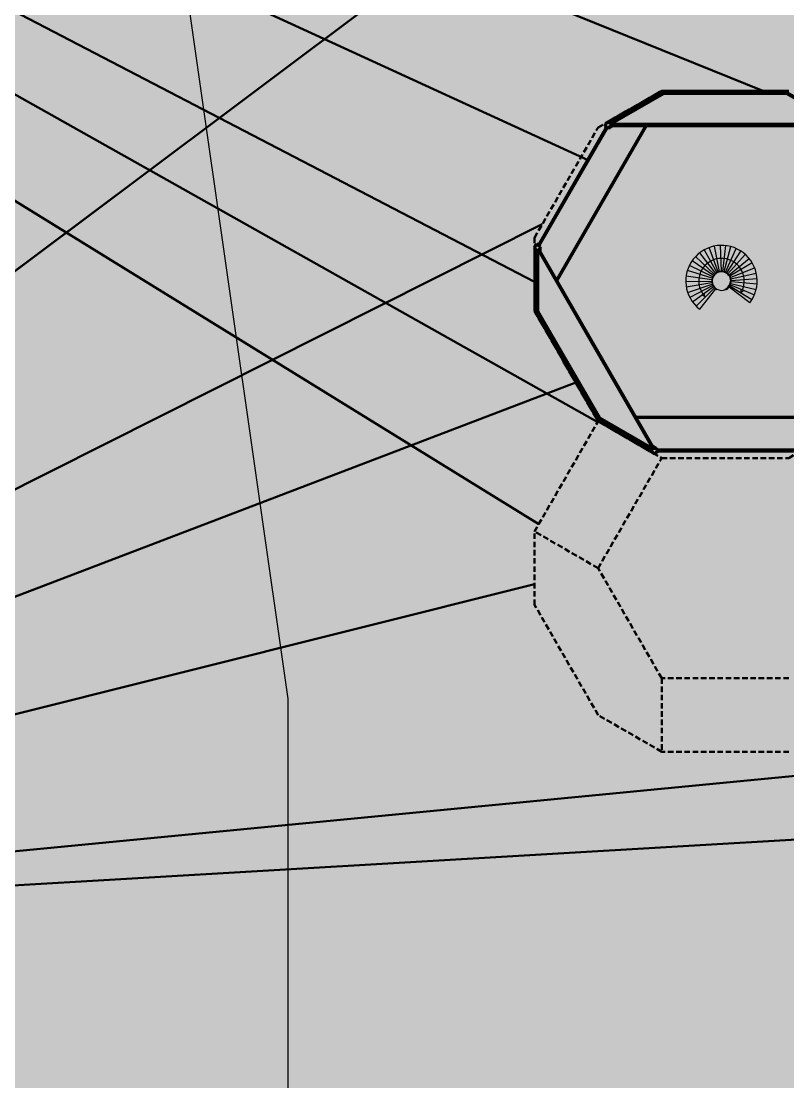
# Model space of a CAD drawing. Header units: millimetres. Extents: x 401 to 30661, y 2016 to 22119.
# Drawn here: x 12151 to 13037, y 10653 to 11879 of the extents above; entities that cross this region are included whole.
import ezdxf

# ---------------------------------------------------------------- set-up
doc = ezdxf.new("R2010")
doc.units = ezdxf.units.MM
doc.linetypes.add('HIDDEN2', pattern=[4.7625, 3.175, -1.5875])
for name, color, linetype, lineweight, true_color in [('2ND', 201, 'Continuous', 35, 0x39ffb0), ('3RD', 140, 'Continuous', 25, 0x7debff), ('4TH DETAILS', 125, 'Continuous', 15, 0x39ffb0)]:
    doc.layers.add(name, color=color, linetype=linetype, lineweight=lineweight, true_color=true_color)
doc.layers.add('BACKGROUND', color=7, linetype='Continuous', true_color=0x000000)
for name, color, linetype, lineweight, true_color, transparency in [('GLOW-CYAN-2', 7, 'Continuous', 50, 0x7debff, 0.8), ('GLOW-EMERALD', 7, 'Continuous', 70, 0x39ffb0, 0.8), ('GLOW-EMERALD-2', 7, 'Continuous', 30, 0x39ffb0, 0.8), ('hatch', 253, 'Continuous', 9, 0x7debff, 0.55)]:
    doc.layers.add(name, color=color, linetype=linetype, lineweight=lineweight, true_color=true_color, transparency=transparency)

msp = doc.modelspace()

# ---------------------------------------------------------------- hatches: boundary and pattern name
at = {"layer": 'BACKGROUND'}
h = msp.add_hatch(color=256, dxfattribs=at)
h.dxf.hatch_style = 1
h.paths.add_polyline_path([(400.723, 2015.745), (30660.634, 2015.745), (30660.634, 22119.328), (400.723, 22119.328)])
at = {"layer": 'hatch'}
h = msp.add_hatch(color=256, dxfattribs=at)
h.dxf.hatch_style = 1
h.paths.add_polyline_path([(12941.214, 11560.309), (12940.365, 11563.774), (12937.822, 11561.918)])
h.paths.add_polyline_path([(12986.059, 11567.631), (12983.24, 11568.802), (12983.145, 11565.391)])

# ---------------------------------------------------------------- linework, layer by layer
at = {"layer": '2ND', "linetype": 'Continuous'}
for p, q in [((12827.675, 11761.469), (12825.231, 11757.236)), ((12825.231, 11757.236), (12827.527, 11756.441)), ((12832.562, 11761.469), (12827.675, 11761.469)), ((12828.446, 11756.122), (12830.742, 11755.327)), ((12830.742, 11755.327), (12830.981, 11755.741)), ((12830.981, 11755.741), (12831.46, 11755.741)), ((12831.46, 11755.741), (12831.919, 11758.128)), ((12831.919, 11758.128), (13097.422, 11758.128)), ((12832.103, 11759.082), (12832.562, 11761.469)), ((13097.239, 11759.082), (12832.103, 11759.082)), ((12746.66, 11621.148), (12744.217, 11616.915)), ((12744.217, 11616.915), (12746.66, 11612.683)), ((12746.66, 11612.683), (12748.497, 11614.273)), ((12749.232, 11614.91), (12751.069, 11616.501)), ((12885.457, 11382.972), (12884.998, 11385.359)), ((12878.769, 11383.864), (12881.213, 11379.631)), ((12881.213, 11379.631), (12886.1, 11379.631)), ((13043.884, 11382.972), (12885.457, 11382.972)), ((12885.641, 11382.017), (13043.701, 11382.017)), ((12886.1, 11379.631), (12885.641, 11382.017))]:
    msp.add_line(p, q, dxfattribs=at)
for points in [[(12827.527, 11756.441), (12827.527, 11756.441), (12748.497, 11619.557), (12746.66, 11621.148)], [(12751.069, 11617.329), (12749.232, 11618.92), (12828.446, 11756.122)], [(12748.497, 11614.273), (12881.065, 11384.659), (12878.769, 11383.864)], [(12884.28, 11385.773), (12881.984, 11384.977), (12749.232, 11614.91)], [(12751.069, 11616.501), (12750.83, 11616.915), (12751.069, 11617.329)], [(12884.998, 11385.359), (12884.52, 11385.359), (12884.28, 11385.773)]]:
    msp.add_lwpolyline(points, dxfattribs=at)
at = {"layer": '3RD'}
for p, q in [((12749.16, 11297.514), (9892.182, 13059.16)), ((12806.375, 11717.895), (9892.182, 13059.16)), ((12817.208, 11415.444), (9892.182, 13059.16)), ((13008.025, 11798.137), (9892.182, 13059.16)), ((12744.217, 11577.443), (9892.182, 13059.16)), ((13436.19, 12557.189), (11113.923, 10819.808)), ((11113.923, 10819.808), (12753.172, 11643.869)), ((12791.812, 11461.178), (11113.923, 10819.808)), ((12744.249, 11228.169), (11113.923, 10819.808)), ((13053.901, 11007.226), (11113.923, 10819.808)), ((11113.923, 10819.808), (13095.181, 10935.727))]:
    msp.add_line(p, q, dxfattribs=at)
at = {"layer": '3RD', "linetype": 'Continuous'}
for p, q in [((12893.63, 11794.605), (12832.103, 11759.082)), ((12832.562, 11761.469), (12893.63, 11796.726)), ((12893.63, 11794.605), (12893.63, 11796.726)), ((12893.63, 11796.726), (13035.712, 11796.726)), ((13035.712, 11794.605), (12893.63, 11794.605)), ((13035.712, 11796.726), (13096.779, 11761.469)), ((13035.712, 11794.605), (13035.712, 11796.726)), ((13097.239, 11759.082), (13035.712, 11794.605)), ((12769.712, 11579.437), (12872.879, 11758.128)), ((12874.103, 11758.128), (12770.266, 11578.478)), ((12830.742, 11755.327), (12831.46, 11755.741)), ((12835.593, 11758.128), (12831.46, 11755.741)), ((12832.103, 11759.082), (12831.919, 11758.128)), ((12748.497, 11619.557), (12749.232, 11618.92)), ((12746.66, 11542.168), (12746.66, 11612.683)), ((12749.232, 11614.91), (12748.497, 11614.273)), ((12748.497, 11543.228), (12748.497, 11614.273)), ((12751.069, 11617.329), (12751.069, 11611.728)), ((12748.497, 11543.228), (12746.66, 11542.168)), ((12817.701, 11419.121), (12746.66, 11542.168)), ((12819.538, 11420.182), (12748.497, 11543.228)), ((12819.538, 11420.182), (12817.701, 11419.121)), ((12820.145, 11417.71), (12817.701, 11419.121)), ((12881.065, 11384.659), (12819.538, 11420.182)), ((12878.769, 11383.864), (12820.145, 11417.71)), ((12860.961, 11421.39), (13106.753, 11421.39)), ((13105.124, 11420.45), (12861.504, 11420.45)), ((12880.147, 11388.159), (12884.28, 11385.773)), ((12881.065, 11384.659), (12881.984, 11384.977)), ((12884.998, 11385.359), (12884.28, 11385.773))]:
    msp.add_line(p, q, dxfattribs=at)
at = {"layer": '3RD', "linetype": 'HIDDEN2', "ltscale": 2}
msp.add_line((12744.185, 11628.413), (12744.217, 11616.915), dxfattribs=at)
for points in [[(12744.185, 11628.413), (12817.669, 11755.692), (12827.675, 11761.469)], [(13038.166, 11034.443), (12891.218, 11034.443), (12817.733, 11076.869), (12744.249, 11204.149), (12744.249, 11289.002), (12817.701, 11416.299)], [(12817.733, 11246.575), (12891.218, 11373.854)], [(12881.213, 11379.631), (12891.218, 11373.854), (13038.187, 11373.854), (13048.129, 11379.631)], [(12891.218, 11119.296), (12817.733, 11246.575), (12744.249, 11289.002)], [(13038.187, 11119.296), (12891.218, 11119.296), (12891.218, 11034.443)]]:
    msp.add_lwpolyline(points, dxfattribs=at)
at = {"layer": '3RD', "linetype": 'Continuous'}
for points in [[(12827.675, 11761.469), (12891.186, 11798.137)], [(13038.155, 11798.137), (12891.186, 11798.137)], [(12744.217, 11543.578), (12744.217, 11616.915)], [(12744.217, 11543.578), (12817.701, 11416.299)], [(12817.701, 11416.299), (12881.213, 11379.631)]]:
    msp.add_open_spline(points, degree=1, dxfattribs=at)
at = {"layer": '4TH DETAILS', "linetype": 'Continuous'}
for p, q in [((12958.118, 11589.362), (12952.288, 11618.791)), ((12958.602, 11619.542), (12959.84, 11589.567)), ((12964.956, 11619.314), (12961.573, 11589.505)), ((12963.276, 11589.177), (12971.199, 11618.112)), ((12930.35, 11606.687), (12952.135, 11586.062)), ((12935.064, 11610.954), (12953.421, 11587.225)), ((12940.378, 11614.445), (12954.87, 11588.177)), ((12956.448, 11588.895), (12946.165, 11617.078)), ((12964.908, 11588.592), (12977.184, 11615.965)), ((12966.431, 11587.763), (12982.767, 11612.924)), ((12967.808, 11586.709), (12987.817, 11609.062)), ((12950.172, 11583.215), (12923.152, 11596.251)), ((12951.044, 11584.714), (12926.348, 11601.747)), ((12969.007, 11585.456), (12992.213, 11604.468)), ((12995.852, 11599.254), (12969.999, 11584.034)), ((12970.761, 11582.477), (12998.645, 11593.543)), ((12949.166, 11579.907), (12919.463, 11584.121)), ((12949.541, 11581.6), (12920.839, 11590.329)), ((12971.275, 11580.821), (13000.528, 11587.47)), ((12971.527, 11579.105), (13001.456, 11581.18)), ((12919.058, 11577.776), (12949.055, 11578.177)), ((12949.212, 11576.45), (12919.633, 11571.444)), ((12921.173, 11565.276), (12949.632, 11574.768)), ((12950.306, 11573.17), (12923.644, 11559.418)), ((12951.217, 11571.695), (12926.985, 11554.008)), ((12931.118, 11549.177), (12952.345, 11570.377)), ((12992.9, 11553.047), (12969.194, 11571.432)), ((12995.438, 11556.712), (12969.402, 11572.6)), ((12969.829, 11572.339), (12969.408, 11571.717)), ((12995.438, 11556.712), (12969.829, 11572.339)), ((12970.694, 11574.012), (12998.4, 11562.506)), ((12971.234, 11575.66), (13000.379, 11568.548)), ((13001.405, 11574.823), (12971.514, 11577.371))]:
    msp.add_line(p, q, dxfattribs=at)
at = {"layer": '4TH DETAILS'}
for p, q in [((12954.97, 11568.994), (12954.72, 11568.561)), ((12964.693, 11569.064), (12964.907, 11568.612)), ((12965.933, 11568.586), (12965.683, 11569.019)), ((12970.571, 11578.292), (12971.054, 11578.289))]:
    msp.add_line(p, q, dxfattribs=at)
for points in [[(12248.178, 12571.254), (12459.016, 11095.389), (12459.016, 10380.028), (12459.016, 9903.121), (12577.172, 9489.575)], [(12953.389, 11569.454), (12934.995, 11545.744)], [(12992.929, 11553.059), (12969.226, 11571.447)], [(12983.145, 11565.391), (12983.24, 11568.802)], [(12941.214, 11560.309), (12937.822, 11561.918)], [(12941.214, 11560.309), (12940.365, 11563.774)], [(12983.145, 11565.391), (12986.059, 11567.631)]]:
    msp.add_lwpolyline(points, dxfattribs=at)
for centre, radius, start, end in [((12960.304, 11578.327), 41.25, 322.203589, 232.16137), ((12960.304, 11578.327), 26.25, 337.446698, 216.124545), ((12960.304, 11578.327), 11.25, 300.019763, 240.23704), ((12960.304, 11578.327), 10.75, 295.351264, 240.24848), ((12960.304, 11578.368), 10.786, 240.35702, 295.257619), ((12960.291, 11578.355), 10.281, 295.355045, 359.651323)]:
    msp.add_arc(centre, radius, start, end, dxfattribs=at)
at = {"layer": 'GLOW-CYAN-2'}
for p, q in [((12749.16, 11297.514), (9892.182, 13059.16)), ((12806.375, 11717.895), (9892.182, 13059.16)), ((12817.208, 11415.444), (9892.182, 13059.16)), ((13008.025, 11798.137), (9892.182, 13059.16)), ((12744.217, 11577.443), (9892.182, 13059.16)), ((13436.19, 12557.189), (11113.923, 10819.808)), ((11113.923, 10819.808), (12753.172, 11643.869)), ((12791.812, 11461.178), (11113.923, 10819.808)), ((12744.249, 11228.169), (11113.923, 10819.808)), ((13053.901, 11007.226), (11113.923, 10819.808)), ((11113.923, 10819.808), (13095.181, 10935.727))]:
    msp.add_line(p, q, dxfattribs=at)
at = {"layer": 'GLOW-CYAN-2', "linetype": 'Continuous'}
for p, q in [((12893.63, 11794.605), (12832.103, 11759.082)), ((12832.562, 11761.469), (12893.63, 11796.726)), ((12893.63, 11794.605), (12893.63, 11796.726)), ((12893.63, 11796.726), (13035.712, 11796.726)), ((13035.712, 11794.605), (12893.63, 11794.605)), ((13035.712, 11796.726), (13096.779, 11761.469)), ((13035.712, 11794.605), (13035.712, 11796.726)), ((13097.239, 11759.082), (13035.712, 11794.605)), ((12769.712, 11579.437), (12872.879, 11758.128)), ((12874.103, 11758.128), (12770.266, 11578.478)), ((12830.742, 11755.327), (12831.46, 11755.741)), ((12835.593, 11758.128), (12831.46, 11755.741)), ((12832.103, 11759.082), (12831.919, 11758.128)), ((12748.497, 11619.557), (12749.232, 11618.92)), ((12746.66, 11542.168), (12746.66, 11612.683)), ((12749.232, 11614.91), (12748.497, 11614.273)), ((12748.497, 11543.228), (12748.497, 11614.273)), ((12751.069, 11617.329), (12751.069, 11611.728)), ((12748.497, 11543.228), (12746.66, 11542.168)), ((12817.701, 11419.121), (12746.66, 11542.168)), ((12819.538, 11420.182), (12748.497, 11543.228)), ((12819.538, 11420.182), (12817.701, 11419.121)), ((12820.145, 11417.71), (12817.701, 11419.121)), ((12881.065, 11384.659), (12819.538, 11420.182)), ((12878.769, 11383.864), (12820.145, 11417.71)), ((12860.961, 11421.39), (13106.753, 11421.39)), ((13105.124, 11420.45), (12861.504, 11420.45)), ((12880.147, 11388.159), (12884.28, 11385.773)), ((12881.065, 11384.659), (12881.984, 11384.977)), ((12884.998, 11385.359), (12884.28, 11385.773))]:
    msp.add_line(p, q, dxfattribs=at)
at = {"layer": 'GLOW-CYAN-2', "linetype": 'HIDDEN2', "ltscale": 2}
msp.add_line((12744.185, 11628.413), (12744.217, 11616.915), dxfattribs=at)
for points in [[(12744.185, 11628.413), (12817.669, 11755.692), (12827.675, 11761.469)], [(13038.166, 11034.443), (12891.218, 11034.443), (12817.733, 11076.869), (12744.249, 11204.149), (12744.249, 11289.002), (12817.701, 11416.299)], [(12817.733, 11246.575), (12891.218, 11373.854)], [(12881.213, 11379.631), (12891.218, 11373.854), (13038.187, 11373.854), (13048.129, 11379.631)], [(12891.218, 11119.296), (12817.733, 11246.575), (12744.249, 11289.002)], [(13038.187, 11119.296), (12891.218, 11119.296), (12891.218, 11034.443)]]:
    msp.add_lwpolyline(points, dxfattribs=at)
at = {"layer": 'GLOW-CYAN-2', "linetype": 'Continuous'}
for points in [[(12827.675, 11761.469), (12891.186, 11798.137)], [(13038.155, 11798.137), (12891.186, 11798.137)], [(12744.217, 11543.578), (12744.217, 11616.915)], [(12744.217, 11543.578), (12817.701, 11416.299)], [(12817.701, 11416.299), (12881.213, 11379.631)]]:
    msp.add_open_spline(points, degree=1, dxfattribs=at)
at = {"layer": 'GLOW-EMERALD', "linetype": 'Continuous'}
for p, q in [((12827.675, 11761.469), (12825.231, 11757.236)), ((12825.231, 11757.236), (12827.527, 11756.441)), ((12832.562, 11761.469), (12827.675, 11761.469)), ((12828.446, 11756.122), (12830.742, 11755.327)), ((12830.742, 11755.327), (12830.981, 11755.741)), ((12830.981, 11755.741), (12831.46, 11755.741)), ((12831.46, 11755.741), (12831.919, 11758.128)), ((12831.919, 11758.128), (13097.422, 11758.128)), ((12832.103, 11759.082), (12832.562, 11761.469)), ((13097.239, 11759.082), (12832.103, 11759.082)), ((12746.66, 11621.148), (12744.217, 11616.915)), ((12744.217, 11616.915), (12746.66, 11612.683)), ((12746.66, 11612.683), (12748.497, 11614.273)), ((12749.232, 11614.91), (12751.069, 11616.501)), ((12885.457, 11382.972), (12884.998, 11385.359)), ((12878.769, 11383.864), (12881.213, 11379.631)), ((12881.213, 11379.631), (12886.1, 11379.631)), ((13043.884, 11382.972), (12885.457, 11382.972)), ((12885.641, 11382.017), (13043.701, 11382.017)), ((12886.1, 11379.631), (12885.641, 11382.017))]:
    msp.add_line(p, q, dxfattribs=at)
for points in [[(12827.527, 11756.441), (12827.527, 11756.441), (12748.497, 11619.557), (12746.66, 11621.148)], [(12751.069, 11617.329), (12749.232, 11618.92), (12828.446, 11756.122)], [(12748.497, 11614.273), (12881.065, 11384.659), (12878.769, 11383.864)], [(12884.28, 11385.773), (12881.984, 11384.977), (12749.232, 11614.91)], [(12751.069, 11616.501), (12750.83, 11616.915), (12751.069, 11617.329)], [(12884.998, 11385.359), (12884.52, 11385.359), (12884.28, 11385.773)]]:
    msp.add_lwpolyline(points, dxfattribs=at)
at = {"layer": 'GLOW-EMERALD-2', "linetype": 'Continuous'}
for p, q in [((12958.118, 11589.362), (12952.288, 11618.791)), ((12958.602, 11619.542), (12959.84, 11589.567)), ((12964.956, 11619.314), (12961.573, 11589.505)), ((12963.276, 11589.177), (12971.199, 11618.112)), ((12930.35, 11606.687), (12952.135, 11586.062)), ((12935.064, 11610.954), (12953.421, 11587.225)), ((12940.378, 11614.445), (12954.87, 11588.177)), ((12956.448, 11588.895), (12946.165, 11617.078)), ((12964.908, 11588.592), (12977.184, 11615.965)), ((12966.431, 11587.763), (12982.767, 11612.924)), ((12967.808, 11586.709), (12987.817, 11609.062)), ((12950.172, 11583.215), (12923.152, 11596.251)), ((12951.044, 11584.714), (12926.348, 11601.747)), ((12969.007, 11585.456), (12992.213, 11604.468)), ((12995.852, 11599.254), (12969.999, 11584.034)), ((12970.761, 11582.477), (12998.645, 11593.543)), ((12949.166, 11579.907), (12919.463, 11584.121)), ((12949.541, 11581.6), (12920.839, 11590.329)), ((12971.275, 11580.821), (13000.528, 11587.47)), ((12971.527, 11579.105), (13001.456, 11581.18)), ((12919.058, 11577.776), (12949.055, 11578.177)), ((12949.212, 11576.45), (12919.633, 11571.444)), ((12921.173, 11565.276), (12949.632, 11574.768)), ((12950.306, 11573.17), (12923.644, 11559.418)), ((12951.217, 11571.695), (12926.985, 11554.008)), ((12931.118, 11549.177), (12952.345, 11570.377)), ((12992.9, 11553.047), (12969.194, 11571.432)), ((12995.438, 11556.712), (12969.402, 11572.6)), ((12969.829, 11572.339), (12969.408, 11571.717)), ((12995.438, 11556.712), (12969.829, 11572.339)), ((12970.694, 11574.012), (12998.4, 11562.506)), ((12971.234, 11575.66), (13000.379, 11568.548)), ((13001.405, 11574.823), (12971.514, 11577.371))]:
    msp.add_line(p, q, dxfattribs=at)
at = {"layer": 'GLOW-EMERALD-2'}
for p, q in [((12954.97, 11568.994), (12954.72, 11568.561)), ((12964.693, 11569.064), (12964.907, 11568.612)), ((12965.933, 11568.586), (12965.683, 11569.019)), ((12970.571, 11578.292), (12971.054, 11578.289))]:
    msp.add_line(p, q, dxfattribs=at)
for points in [[(12248.178, 12571.254), (12459.016, 11095.389), (12459.016, 10380.028), (12459.016, 9903.121), (12577.172, 9489.575)], [(12953.389, 11569.454), (12934.995, 11545.744)], [(12992.929, 11553.059), (12969.226, 11571.447)], [(12983.145, 11565.391), (12983.24, 11568.802)], [(12941.214, 11560.309), (12937.822, 11561.918)], [(12941.214, 11560.309), (12940.365, 11563.774)], [(12983.145, 11565.391), (12986.059, 11567.631)]]:
    msp.add_lwpolyline(points, dxfattribs=at)
for centre, radius, start, end in [((12960.304, 11578.327), 41.25, 322.203589, 232.16137), ((12960.304, 11578.327), 26.25, 337.446698, 216.124545), ((12960.304, 11578.327), 11.25, 300.019763, 240.23704), ((12960.304, 11578.327), 10.75, 295.351264, 240.24848), ((12960.304, 11578.368), 10.786, 240.35702, 295.257619), ((12960.291, 11578.355), 10.281, 295.355045, 359.651323)]:
    msp.add_arc(centre, radius, start, end, dxfattribs=at)

doc.saveas('drawing.dxf')
